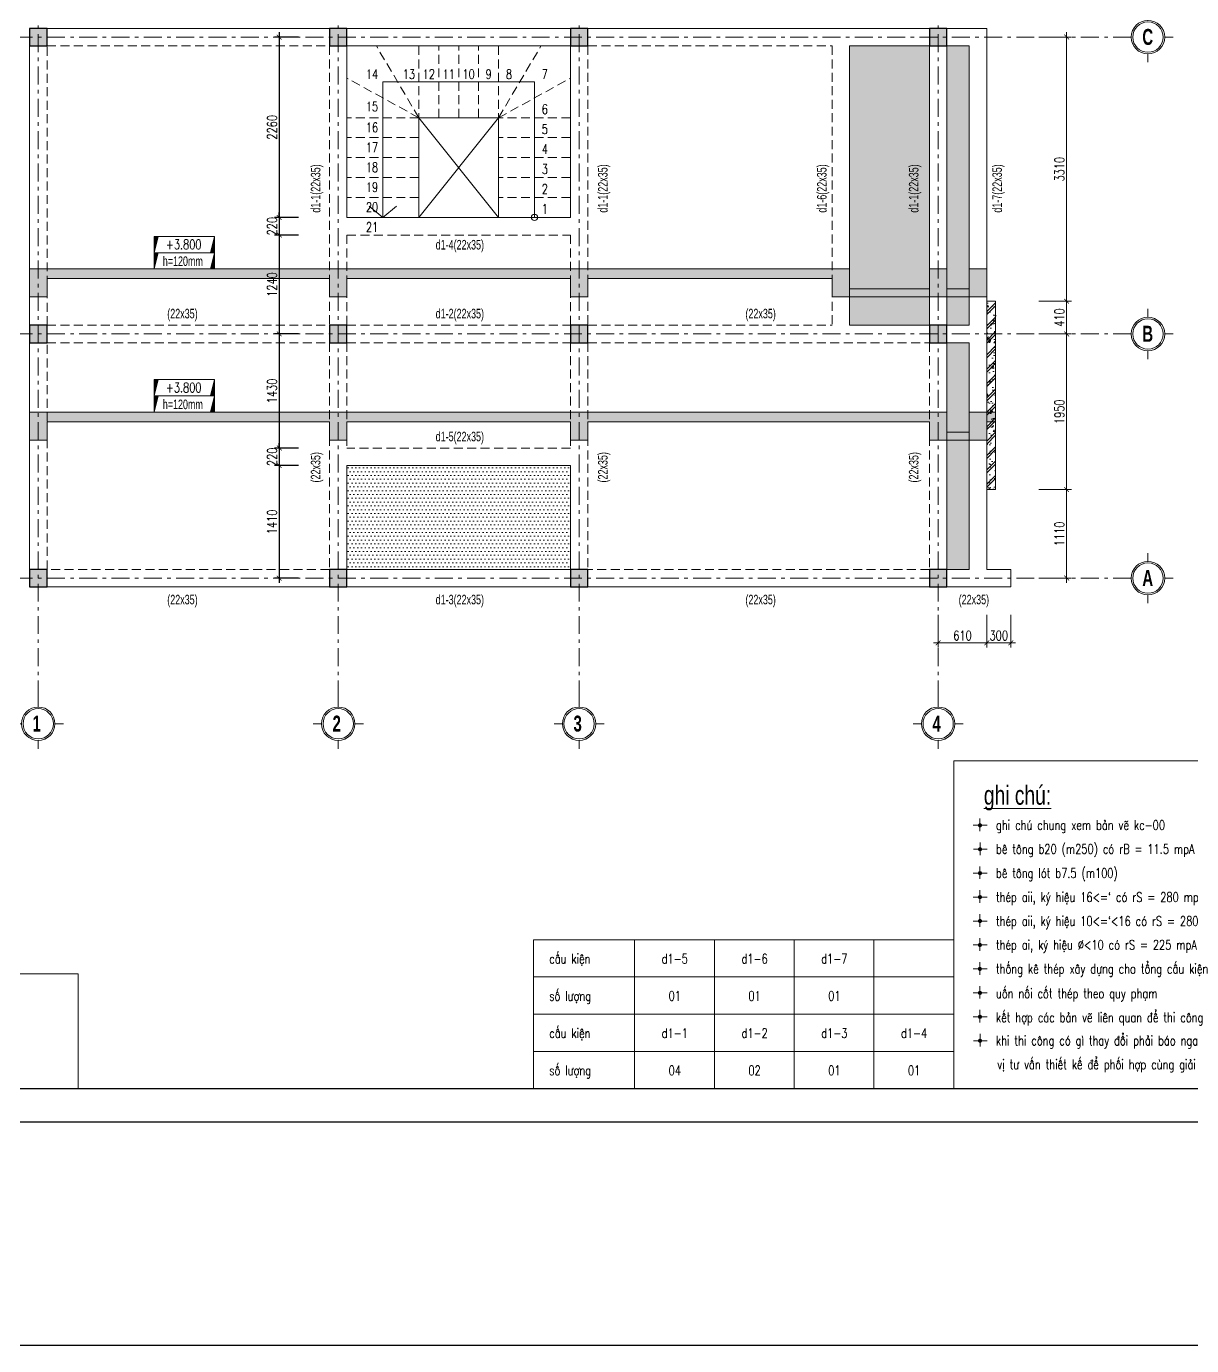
# Model space of a CAD drawing. Extents: x -1855204 to -1466800, y -1308584 to -996495.
# Drawn here: x -1842192 to -1827587, y -1177003 to -1160469 of the extents above; entities that cross this region are included whole.
import ezdxf
from ezdxf.enums import TextEntityAlignment as Align

# ---------------------------------------------------------------- set-up
doc = ezdxf.new("R2010")
doc.units = 0
doc.header["$LTSCALE"] = 150
doc.header["$PDMODE"] = 35
doc.linetypes.add('_Tim', pattern=[9, 5, -1.5, 1, -1.5])
doc.linetypes.add('HIDDEN', pattern=[0.375, 0.25, -0.125])
doc.layers.get('0').update_dxf_attribs({"lineweight": 18})
doc.layers.get('Defpoints').update_dxf_attribs({"lineweight": 18})
for name, color, linetype, lineweight in [('05.Text', 253, 'Continuous', 18), ('06.betong', 2, 'Continuous', 35), ('11.Khung bo', 32, 'Continuous', 50), ('12.Khung', 36, 'Continuous', 25), ('KCVN-THAY', 7, 'Continuous', 25), ('LS-CAT', 30, 'Continuous', 20), ('LS-DIM', 251, 'Continuous', 13), ('LS-HATCH', 147, 'Continuous', 9), ('LS-TEXT', 60, 'Continuous', 20), ('LS-THAY', 7, 'Continuous', 20), ('LS-TRUC', 108, '_Tim', 9)]:
    doc.layers.add(name, color=color, linetype=linetype, lineweight=lineweight)
doc.layers.add('DIM', color=1, linetype='Continuous')
doc.styles.add('AVANTHB', font='')
doc.styles.add('KCVN-LEADER', font='vnromadi.shx', dxfattribs={"width": 0.7, "height": 4})
doc.styles.add('vnsimpli', font='vnsimli.shx', dxfattribs={"width": 0.75})
doc.styles.get('AVANTHB').set_extended_font_data('.VnAvantH', bold=True)
doc.dimstyles.new('D100(120)', dxfattribs={"dimtxt": 120, "dimasz": 60, "dimexe": 60, "dimexo": 0, "dimgap": 30, "dimtad": 1, "dimdec": 0, "dimdsep": 46, "dimtxsty": 'vnsimpli', "dimblk": 'ARCHTICK', "dimcen": 0, "dimdle": 60, "dimclrd": 256, "dimclre": 256, "dimclrt": 60, "dimadec": 0, "dimazin": 0, "dimtfac": 1, "dimtdec": 0, "dimtix": 1, "dimtmove": 0, "dimatfit": 3, "dimfxl": 1, "dimarcsym": 0})
pattern_1 = [(50, (476604.1, -157892), (215.178055, -18.82564), [22.5, -247.5]), (355, (476604.1, -157892), (-41.6254, 225.65764), [18, -198]), (100.4514, (476622.02, -157893.57), (173.552815, 206.831863), [19.122057, -210.342634]), (46.1842, (476604.1, -157832), (320.172315, -49.655704), [33.75, -371.25]), (96.6356, (476630.77, -157836.14), (280.39881, 292.23536), [28.683086, -315.5139]), (351.1842, (476604.1, -157832), (280.398584, 292.23558), [27, -297]), (21, (476634.1, -157847), (179.072116, -120.785667), [22.5, -247.5]), (326, (476634.1, -157847), (72.9946, 217.545014), [18, -198]), (71.4514, (476649.01, -157857.06), (252.066789, 96.759149), [19.122057, -210.342634]), (37.5, (476604.09, -157892), (3.6479566, 99.8681561), [0, -195.6, 0, -201, 0, -198.75]), (7.5, (476604.09, -157892), (78.9208612, 118.3235136), [0, -114.6, 0, -191.1, 0, -75.75]), (327.5, (476537.19, -157892), (160.1467309, -6.7664615), [0, -75, 0, -234, 0, -310.5]), (317.5, (476507.19, -157892), (174.955851, 30.031495), [0, -97.5, 0, -155.4, 0, -220.5]), (45, (476604.09, -157892), (-90.1561146, 90.1561146), []), (45, (476604.09, -157855.25), (-90.1561146, 90.1561146), [])]

# ---------------------------------------------------------------- blocks, each defined once
blk = doc.blocks.new('*U4')
at = {"layer": 'KCVN-THAY', "color": 140}
blk.add_lwpolyline([(214871.76, 86966.68), (215381.8, 86966.68), (215381.8, 86579.68), (214871.76, 86579.68)], close=True, dxfattribs=at)
blk = doc.blocks.new('100')
at = {"layer": '11.Khung bo', "const_width": 26.7}
blk.add_lwpolyline([(1860913, -945240), (1860913, -916940), (1896063, -916940), (1896063, -945240)], close=True, dxfattribs=at)
at = {"layer": '12.Khung', "color": 1}
blk.add_lwpolyline([(1901579, -945940), (1901579, -916240), (1859580, -916240), (1859580, -945940)], close=True, dxfattribs=at)
blk = doc.blocks.new('n')
at = {"layer": 'LS-TEXT', "linetype": 'Continuous'}
for p, q in [((-27, 0), (-175, 0)), ((-175, 0), (188, 0)), ((0, 0), (0, 178)), ((0, 178), (0, -151))]:
    blk.add_line(p, q, dxfattribs=at)
at = {"layer": 'LS-TEXT', "linetype": 'Continuous', "const_width": 54}
blk.add_lwpolyline([(-27, 0, 1), (27, 0, 1)], format="xyb", close=True, dxfattribs=at)
blk = doc.blocks.new('GHI CHU NHA BE TONG 2')
at = {"layer": 'LS-THAY'}
blk.add_lwpolyline([(-266782, -808508), (-258003, -808508), (-258003, -815358), (-266782, -815358)], close=True, dxfattribs=at)
at = {"layer": 'LS-THAY', "xscale": 0.7999999999301508}
for p, yscale, zscale in [((-266233, -809858), 0.7999999998137355, 0.7999999999645904), ((-266232, -810358), 0.7999999998137355, 0.7999999999645904), ((-266233, -810858), 0.7999999998137355, 0.7999999999645904), ((-266233, -811358), 0.7999999998137355, 0.7999999999645904), ((-266233, -811858), 0.7999999998137355, 0.7999999999645904), ((-266235, -812358), 0.7999999998137355, 0.7999999999645904), ((-266236, -812858), 0.7999999998137355, 0.7999999999645904), ((-266233, -813358), 0.8000000002793967, 0.7999999999980599), ((-266233, -813858), 0.8000000002793967, 0.7999999999980599), ((-266232, -814358), 0.7999999998137355, 0.7999999999645904)]:
    blk.add_blockref('n', p, dxfattribs=dict(at, yscale=yscale, zscale=zscale))
at = {"layer": 'LS-TEXT', "color": 60, "style": 'KCVN-LEADER', "width": 0.75}
blk.add_text('%%Ughi chó:', height=400, dxfattribs=at).set_placement((-266152, -809428))
at = {"layer": 'LS-TEXT', "style": 'vnsimpli', "width": 0.75}
for s, p in [('   ghi chó chung xem b¶n vÏ kc-00', (-266233, -809952)), ('   bª t«ng b20 (m250) cã rB = 11.5 mpA (115 kg/cm2)', (-266233, -810453)), ('   bª t«ng lãt b7.5 (m100)', (-266235, -810956)), ('   thÐp aii, ký hiÖu 16<=` cã rS = 280 mpA (2800kg/cm2)', (-266235, -811458)), ('   thÐp aii, ký hiÖu 10<=`<16 cã rS = 280 mpA (2800kg/cm2)', (-266235, -811958)), ('   thÐp ai, ký hiÖu %%C<10 cã rS = 225 mpA (2250kg/cm2)', (-266235, -812454)), ('   thèng kª thÐp x©y dùng cho tæng cÊu kiÖn', (-266236, -812954)), ('   uèn nèi cèt thÐp theo quy ph¹m', (-266235, -813470)), ('   kÕt hîp c¸c b¶n vÏ liªn quan ®Ó thi c«ng', (-266235, -813970)), ('   khi thi c«ng cã g× thay ®æi ph¶i b¸o ngay cho ®¬n', (-266236, -814454)), ('vÞ t\xad vÊn thiÕt kÕ ®Ó phèi hîp cïng gi¶i quyÕt', (-265871, -814951))]:
    blk.add_text(s, height=200, dxfattribs=at).set_placement(p)
blk = doc.blocks.new('DANHTRUC')
for p, q in [((980383, -947347), (980383, -947137)), ((979963, -947767), (979753, -947767)), ((980803, -947767), (981013, -947767)), ((980383, -948187), (980383, -948397))]:
    blk.add_line(p, q)
for radius in [420, 380]:
    blk.add_circle((980383, -947767), radius)
blk = doc.blocks.new('q51251123')
at = {"layer": '06.betong'}
for points in [[(-2087302, -1045313.8), (-2087082, -1045313.8), (-2087082, -1045093.8), (-2087302, -1045093.8)], [(-2083542, -1045313.8), (-2083322, -1045313.8), (-2083322, -1045093.8), (-2083542, -1045093.8)], [(-2080522, -1045313.8), (-2080302, -1045313.8), (-2080302, -1045093.8), (-2080522, -1045093.8)], [(-2076022, -1045313.8), (-2075802, -1045313.8), (-2075802, -1045093.8), (-2076022, -1045093.8)], [(-2087302, -1049033.8), (-2087082, -1049033.8), (-2087082, -1048813.8), (-2087302, -1048813.8)], [(-2083542, -1049033.8), (-2083322, -1049033.8), (-2083322, -1048813.8), (-2083542, -1048813.8)], [(-2080522, -1049033.8), (-2080302, -1049033.8), (-2080302, -1048813.8), (-2080522, -1048813.8)], [(-2076022, -1049033.8), (-2075802, -1049033.8), (-2075802, -1048813.8), (-2076022, -1048813.8)], [(-2087302, -1052093.8), (-2087082, -1052093.8), (-2087082, -1051873.8), (-2087302, -1051873.8)], [(-2083542, -1052093.8), (-2083322, -1052093.8), (-2083322, -1051873.8), (-2083542, -1051873.8)], [(-2080522, -1052093.8), (-2080302, -1052093.8), (-2080302, -1051873.8), (-2080522, -1051873.8)], [(-2076022, -1052093.8), (-2075802, -1052093.8), (-2075802, -1051873.8), (-2076022, -1051873.8)]]:
    blk.add_hatch(color=251, dxfattribs=at).paths.add_polyline_path(points)
at = {"layer": 'DIM'}
for points in [[(-2087302, -1045313.8), (-2087082, -1045313.8), (-2087082, -1045093.8), (-2087302, -1045093.8)], [(-2083542, -1045313.8), (-2083322, -1045313.8), (-2083322, -1045093.8), (-2083542, -1045093.8)], [(-2080522, -1045313.8), (-2080302, -1045313.8), (-2080302, -1045093.8), (-2080522, -1045093.8)], [(-2076022, -1045313.8), (-2075802, -1045313.8), (-2075802, -1045093.8), (-2076022, -1045093.8)], [(-2087302, -1049033.8), (-2087082, -1049033.8), (-2087082, -1048813.8), (-2087302, -1048813.8)], [(-2083542, -1049033.8), (-2083322, -1049033.8), (-2083322, -1048813.8), (-2083542, -1048813.8)], [(-2080522, -1049033.8), (-2080302, -1049033.8), (-2080302, -1048813.8), (-2080522, -1048813.8)], [(-2076022, -1049033.8), (-2075802, -1049033.8), (-2075802, -1048813.8), (-2076022, -1048813.8)], [(-2087302, -1052093.8), (-2087082, -1052093.8), (-2087082, -1051873.8), (-2087302, -1051873.8)], [(-2083542, -1052093.8), (-2083322, -1052093.8), (-2083322, -1051873.8), (-2083542, -1051873.8)], [(-2080522, -1052093.8), (-2080302, -1052093.8), (-2080302, -1051873.8), (-2080522, -1051873.8)], [(-2076022, -1052093.8), (-2075802, -1052093.8), (-2075802, -1051873.8), (-2076022, -1051873.8)]]:
    blk.add_lwpolyline(points, close=True, dxfattribs=at)
at = {"layer": 'LS-TRUC', "ltscale": 0.3}
for p, q in [((-2087192, -1053493.8), (-2087192, -1043693.8)), ((-2083432, -1053493.8), (-2083432, -1043693.8)), ((-2080412, -1053493.8), (-2080412, -1043693.8)), ((-2075912, -1053493.8), (-2075912, -1043693.8)), ((-2088702, -1045203.8), (-2073602, -1045203.8)), ((-2088702, -1048923.8), (-2073602, -1048923.8)), ((-2088702, -1051983.8), (-2073602, -1051983.8))]:
    blk.add_line(p, q, dxfattribs=at)
at = {"layer": '05.Text', "xscale": 0.5, "yscale": 0.5, "zscale": 0.5}
for p in [(-2563474.3, -571320.6), (-2563474.3, -575040.6), (-2563474.3, -578100.6), (-2577383.7, -579925.6), (-2573623.7, -579925.6), (-2570603.7, -579925.6), (-2566103.7, -579925.6)]:
    blk.add_blockref('DANHTRUC', p, dxfattribs=at)
at = {"layer": '05.Text', "style": 'AVANTHB', "width": 0.7}
for s, p in [('c', (-2073353.4, -1045301.5)), ('b', (-2073353.4, -1049021.5)), ('a', (-2073353.4, -1052081.5)), ('1', (-2087262.8, -1053906.5)), ('2', (-2083502.8, -1053906.5)), ('3', (-2080482.8, -1053906.5)), ('4', (-2075982.8, -1053906.5))]:
    blk.add_text(s, height=200, dxfattribs=at).set_placement(p)
blk = doc.blocks.new('_ArchTick')
at = {"layer": 'DIM', "color": 0, "const_width": 0.15}
blk.add_lwpolyline([(-0.5, -0.5), (0.5, 0.5)], dxfattribs=at)
blk = doc.blocks.new('*D1810')
at = {"layer": 'Defpoints', "color": 0, "transparency": 16777216}
for p in [(-2307368, -1009951.999874), (-2306758, -1009951.999874), (-2306758, -1010301.999874)]:
    blk.add_point(p, dxfattribs=at)
at = {"layer": 'LS-DIM', "lineweight": -2, "transparency": 16777216}
for p, q in [((-2307368, -1009951.999874), (-2307368, -1010361.999874)), ((-2306758, -1009951.999874), (-2306758, -1010361.999874)), ((-2307428, -1010301.999874), (-2306698, -1010301.999874))]:
    blk.add_line(p, q, dxfattribs=at)
at = {"layer": 'LS-DIM', "lineweight": -2, "transparency": 16777216, "xscale": 60, "yscale": 60, "zscale": 60, "rotation": 180}
blk.add_blockref('_ArchTick', (-2307368, -1010301.999874), dxfattribs=at)
at = {"layer": 'LS-DIM', "lineweight": -2, "transparency": 16777216, "xscale": 60, "yscale": 60, "zscale": 60}
blk.add_blockref('_ArchTick', (-2306758, -1010301.999874), dxfattribs=at)
at = {"layer": 'LS-DIM', "color": 60, "transparency": 16777216, "insert": (-2307063, -1010211.999874), "char_height": 120, "attachment_point": 5, "style": 'vnsimpli'}
blk.add_mtext('610', dxfattribs=at)
blk = doc.blocks.new('*D1811')
at = {"layer": 'Defpoints', "color": 0, "transparency": 16777216}
for p in [(-2306758, -1009951.999874), (-2306458, -1009951.999874), (-2306458, -1010301.999874)]:
    blk.add_point(p, dxfattribs=at)
at = {"layer": 'LS-DIM', "lineweight": -2, "transparency": 16777216}
for p, q in [((-2306758, -1009951.999874), (-2306758, -1010361.999874)), ((-2306458, -1009951.999874), (-2306458, -1010361.999874)), ((-2306818, -1010301.999874), (-2306398, -1010301.999874))]:
    blk.add_line(p, q, dxfattribs=at)
at = {"layer": 'LS-DIM', "lineweight": -2, "transparency": 16777216, "xscale": 60, "yscale": 60, "zscale": 60, "rotation": 180}
blk.add_blockref('_ArchTick', (-2306758, -1010301.999874), dxfattribs=at)
at = {"layer": 'LS-DIM', "lineweight": -2, "transparency": 16777216, "xscale": 60, "yscale": 60, "zscale": 60}
blk.add_blockref('_ArchTick', (-2306458, -1010301.999874), dxfattribs=at)
at = {"layer": 'LS-DIM', "color": 60, "transparency": 16777216, "insert": (-2306608, -1010211.999874), "char_height": 120, "attachment_point": 5, "style": 'vnsimpli'}
blk.add_mtext('300', dxfattribs=at)
blk = doc.blocks.new('*D1812')
at = {"layer": 'Defpoints', "color": 0, "transparency": 16777216}
for p in [(-2306108, -1002711.999874), (-2306108, -1006021.999874), (-2305758, -1006021.999874)]:
    blk.add_point(p, dxfattribs=at)
at = {"layer": 'LS-DIM', "lineweight": -2, "transparency": 16777216}
for p, q in [((-2306108, -1002711.999874), (-2305698, -1002711.999874)), ((-2305758, -1002651.999874), (-2305758, -1006081.999874)), ((-2306108, -1006021.999874), (-2305698, -1006021.999874))]:
    blk.add_line(p, q, dxfattribs=at)
at = {"layer": 'LS-DIM', "lineweight": -2, "transparency": 16777216, "xscale": 60, "yscale": 60, "zscale": 60}
for p, rotation in [((-2305758, -1002711.999874), 90), ((-2305758, -1006021.999874), 270)]:
    blk.add_blockref('_ArchTick', p, dxfattribs=dict(at, rotation=rotation))
at = {"layer": 'LS-DIM', "color": 60, "transparency": 16777216, "insert": (-2305848, -1004366.999874), "char_height": 120, "attachment_point": 5, "rotation": 90, "style": 'vnsimpli'}
blk.add_mtext('3310', dxfattribs=at)
blk = doc.blocks.new('*D1813')
at = {"layer": 'Defpoints', "color": 0, "transparency": 16777216}
for p in [(-2306108, -1006021.999874), (-2306108, -1006431.999874), (-2305758, -1006431.999874)]:
    blk.add_point(p, dxfattribs=at)
at = {"layer": 'LS-DIM', "lineweight": -2, "transparency": 16777216}
for p, q in [((-2306108, -1006021.999874), (-2305698, -1006021.999874)), ((-2305758, -1005961.999874), (-2305758, -1006491.999874)), ((-2306108, -1006431.999874), (-2305698, -1006431.999874))]:
    blk.add_line(p, q, dxfattribs=at)
at = {"layer": 'LS-DIM', "lineweight": -2, "transparency": 16777216, "xscale": 60, "yscale": 60, "zscale": 60}
for p, rotation in [((-2305758, -1006021.999874), 90), ((-2305758, -1006431.999874), 270)]:
    blk.add_blockref('_ArchTick', p, dxfattribs=dict(at, rotation=rotation))
at = {"layer": 'LS-DIM', "color": 60, "transparency": 16777216, "insert": (-2305848, -1006226.999874), "char_height": 120, "attachment_point": 5, "rotation": 90, "style": 'vnsimpli'}
blk.add_mtext('410', dxfattribs=at)
blk = doc.blocks.new('*D1814')
at = {"layer": 'Defpoints', "color": 0, "transparency": 16777216}
for p in [(-2306108, -1006431.999874), (-2306108, -1008381.999874), (-2305758, -1008381.999874)]:
    blk.add_point(p, dxfattribs=at)
at = {"layer": 'LS-DIM', "lineweight": -2, "transparency": 16777216}
for p, q in [((-2306108, -1006431.999874), (-2305698, -1006431.999874)), ((-2305758, -1006371.999874), (-2305758, -1008441.999874)), ((-2306108, -1008381.999874), (-2305698, -1008381.999874))]:
    blk.add_line(p, q, dxfattribs=at)
at = {"layer": 'LS-DIM', "lineweight": -2, "transparency": 16777216, "xscale": 60, "yscale": 60, "zscale": 60}
for p, rotation in [((-2305758, -1006431.999874), 90), ((-2305758, -1008381.999874), 270)]:
    blk.add_blockref('_ArchTick', p, dxfattribs=dict(at, rotation=rotation))
at = {"layer": 'LS-DIM', "color": 60, "transparency": 16777216, "insert": (-2305848, -1007406.999874), "char_height": 120, "attachment_point": 5, "rotation": 90, "style": 'vnsimpli'}
blk.add_mtext('1950', dxfattribs=at)
blk = doc.blocks.new('*D1815')
at = {"layer": 'Defpoints', "color": 0, "transparency": 16777216}
for p in [(-2306108, -1008381.999874), (-2306108, -1009491.999874), (-2305758, -1009491.999874)]:
    blk.add_point(p, dxfattribs=at)
at = {"layer": 'LS-DIM', "lineweight": -2, "transparency": 16777216}
for p, q in [((-2305758, -1008321.999874), (-2305758, -1009551.999874)), ((-2306108, -1008381.999874), (-2305698, -1008381.999874)), ((-2306108, -1009491.999874), (-2305698, -1009491.999874))]:
    blk.add_line(p, q, dxfattribs=at)
at = {"layer": 'LS-DIM', "lineweight": -2, "transparency": 16777216, "xscale": 60, "yscale": 60, "zscale": 60}
for p, rotation in [((-2305758, -1008381.999874), 90), ((-2305758, -1009491.999874), 270)]:
    blk.add_blockref('_ArchTick', p, dxfattribs=dict(at, rotation=rotation))
at = {"layer": 'LS-DIM', "color": 60, "transparency": 16777216, "insert": (-2305848, -1008936.999874), "char_height": 120, "attachment_point": 5, "rotation": 90, "style": 'vnsimpli'}
blk.add_mtext('1110', dxfattribs=at)
blk = doc.blocks.new('cot MB')
at = {"layer": 'LS-DIM'}
for points in [[(122684, -484996), (122601, -484996), (122601, -485336)], [(123863, -484996), (123780, -485336), (123863, -485336)]]:
    blk.add_hatch(color=256, dxfattribs=at).paths.add_polyline_path(points)
for p, q in [((122601, -485336), (122684, -484996)), ((123863, -484996), (123780, -485336))]:
    blk.add_line(p, q, dxfattribs=at)
blk.add_lwpolyline([(122601, -484996), (123863, -484996), (123863, -485336), (122601, -485336)], close=True, dxfattribs=at)
blk = doc.blocks.new('*D1903')
at = {"layer": 'Defpoints', "color": 0, "transparency": 16777216}
for p in [(-1838782, -1160604), (-1839023, -1162864), (-1838782, -1162864)]:
    blk.add_point(p, dxfattribs=at)
at = {"layer": 'LS-DIM', "lineweight": -2, "transparency": 16777216}
for p, q in [((-1838782, -1160604), (-1839083, -1160604)), ((-1839023, -1160544), (-1839023, -1162924)), ((-1838782, -1162864), (-1839083, -1162864))]:
    blk.add_line(p, q, dxfattribs=at)
at = {"layer": 'LS-DIM', "lineweight": -2, "transparency": 16777216, "xscale": 60, "yscale": 60, "zscale": 60}
for p, rotation in [((-1839023, -1160604), 90), ((-1839023, -1162864), 270)]:
    blk.add_blockref('_ArchTick', p, dxfattribs=dict(at, rotation=rotation))
at = {"layer": 'LS-DIM', "color": 60, "transparency": 16777216, "insert": (-1839113, -1161734), "char_height": 120, "attachment_point": 5, "rotation": 90, "style": 'vnsimpli'}
blk.add_mtext('2260', dxfattribs=at)
blk = doc.blocks.new('*D1904')
at = {"layer": 'Defpoints', "color": 0, "transparency": 16777216}
for p in [(-1838782, -1162864), (-1839023, -1163084), (-1838782, -1163084)]:
    blk.add_point(p, dxfattribs=at)
at = {"layer": 'LS-DIM', "lineweight": -2, "transparency": 16777216}
for p, q in [((-1838782, -1162864), (-1839083, -1162864)), ((-1839023, -1162864), (-1839023, -1162804)), ((-1839023, -1162864), (-1839023, -1163084)), ((-1838782, -1163084), (-1839083, -1163084)), ((-1839023, -1163084), (-1839023, -1163144))]:
    blk.add_line(p, q, dxfattribs=at)
at = {"layer": 'LS-DIM', "lineweight": -2, "transparency": 16777216, "xscale": 60, "yscale": 60, "zscale": 60}
for p, rotation in [((-1839023, -1162864), 270), ((-1839023, -1163084), 90)]:
    blk.add_blockref('_ArchTick', p, dxfattribs=dict(at, rotation=rotation))
at = {"layer": 'LS-DIM', "color": 60, "transparency": 16777216, "insert": (-1839113, -1162974), "char_height": 120, "attachment_point": 5, "rotation": 90, "style": 'vnsimpli'}
blk.add_mtext('220', dxfattribs=at)
blk = doc.blocks.new('*D1905')
at = {"layer": 'Defpoints', "color": 0, "transparency": 16777216}
for p in [(-1838782, -1163084), (-1839023, -1164324), (-1838782, -1164324)]:
    blk.add_point(p, dxfattribs=at)
at = {"layer": 'LS-DIM', "lineweight": -2, "transparency": 16777216}
for p, q in [((-1838782, -1163084), (-1839083, -1163084)), ((-1839023, -1163024), (-1839023, -1164384)), ((-1838782, -1164324), (-1839083, -1164324))]:
    blk.add_line(p, q, dxfattribs=at)
at = {"layer": 'LS-DIM', "lineweight": -2, "transparency": 16777216, "xscale": 60, "yscale": 60, "zscale": 60}
for p, rotation in [((-1839023, -1163084), 90), ((-1839023, -1164324), 270)]:
    blk.add_blockref('_ArchTick', p, dxfattribs=dict(at, rotation=rotation))
at = {"layer": 'LS-DIM', "color": 60, "transparency": 16777216, "insert": (-1839113, -1163704), "char_height": 120, "attachment_point": 5, "rotation": 90, "style": 'vnsimpli'}
blk.add_mtext('1240', dxfattribs=at)
blk = doc.blocks.new('*D1906')
at = {"layer": 'Defpoints', "color": 0, "transparency": 16777216}
for p in [(-1838782, -1164324), (-1839023, -1165754), (-1838782, -1165754)]:
    blk.add_point(p, dxfattribs=at)
at = {"layer": 'LS-DIM', "lineweight": -2, "transparency": 16777216}
for p, q in [((-1838782, -1164324), (-1839083, -1164324)), ((-1839023, -1164264), (-1839023, -1165814)), ((-1838782, -1165754), (-1839083, -1165754))]:
    blk.add_line(p, q, dxfattribs=at)
at = {"layer": 'LS-DIM', "lineweight": -2, "transparency": 16777216, "xscale": 60, "yscale": 60, "zscale": 60}
for p, rotation in [((-1839023, -1164324), 90), ((-1839023, -1165754), 270)]:
    blk.add_blockref('_ArchTick', p, dxfattribs=dict(at, rotation=rotation))
at = {"layer": 'LS-DIM', "color": 60, "transparency": 16777216, "insert": (-1839113, -1165039), "char_height": 120, "attachment_point": 5, "rotation": 90, "style": 'vnsimpli'}
blk.add_mtext('1430', dxfattribs=at)
blk = doc.blocks.new('*D1907')
at = {"layer": 'Defpoints', "color": 0, "transparency": 16777216}
for p in [(-1838782, -1165754), (-1839023, -1165974), (-1838782, -1165974)]:
    blk.add_point(p, dxfattribs=at)
at = {"layer": 'LS-DIM', "lineweight": -2, "transparency": 16777216}
for p, q in [((-1839023, -1165754), (-1839023, -1165694)), ((-1838782, -1165754), (-1839083, -1165754)), ((-1839023, -1165754), (-1839023, -1165974)), ((-1838782, -1165974), (-1839083, -1165974)), ((-1839023, -1165974), (-1839023, -1166034))]:
    blk.add_line(p, q, dxfattribs=at)
at = {"layer": 'LS-DIM', "lineweight": -2, "transparency": 16777216, "xscale": 60, "yscale": 60, "zscale": 60}
for p, rotation in [((-1839023, -1165754), 270), ((-1839023, -1165974), 90)]:
    blk.add_blockref('_ArchTick', p, dxfattribs=dict(at, rotation=rotation))
at = {"layer": 'LS-DIM', "color": 60, "transparency": 16777216, "insert": (-1839113, -1165864), "char_height": 120, "attachment_point": 5, "rotation": 90, "style": 'vnsimpli'}
blk.add_mtext('220', dxfattribs=at)
blk = doc.blocks.new('*D1908')
at = {"layer": 'Defpoints', "color": 0, "transparency": 16777216}
for p in [(-1838782, -1165974), (-1839023, -1167384), (-1838782, -1167384)]:
    blk.add_point(p, dxfattribs=at)
at = {"layer": 'LS-DIM', "lineweight": -2, "transparency": 16777216}
for p, q in [((-1838782, -1165974), (-1839083, -1165974)), ((-1839023, -1165914), (-1839023, -1167444)), ((-1838782, -1167384), (-1839083, -1167384))]:
    blk.add_line(p, q, dxfattribs=at)
at = {"layer": 'LS-DIM', "lineweight": -2, "transparency": 16777216, "xscale": 60, "yscale": 60, "zscale": 60}
for p, rotation in [((-1839023, -1165974), 90), ((-1839023, -1167384), 270)]:
    blk.add_blockref('_ArchTick', p, dxfattribs=dict(at, rotation=rotation))
at = {"layer": 'LS-DIM', "color": 60, "transparency": 16777216, "insert": (-1839113, -1166679), "char_height": 120, "attachment_point": 5, "rotation": 90, "style": 'vnsimpli'}
blk.add_mtext('1410', dxfattribs=at)
blk = doc.blocks.new('q5215xcz')
at = {"layer": 'LS-DIM'}
h = blk.add_hatch(dxfattribs=at)
h.set_pattern_fill('BT-01', color=256, scale=30, style=0, pattern_type=2)
h.set_pattern_definition([(50, (0, 0), (215.178055, -18.82564), [22.5, -247.5]), (355, (0, 0), (-41.6254, 225.65764), [18, -198]), (100.4514, (17.93, -1.57), (173.552815, 206.831863), [19.122057, -210.342634]), (46.1842, (0, 60), (320.172315, -49.655704), [33.75, -371.25]), (96.6356, (26.68, 55.86), (280.39881, 292.23536), [28.683086, -315.5139]), (351.1842, (0, 60), (280.398584, 292.23558), [27, -297]), (21, (30, 45), (179.072116, -120.785667), [22.5, -247.5]), (326, (30, 45), (72.9946, 217.545014), [18, -198]), (71.4514, (44.92, 34.93), (252.066789, 96.759149), [19.122057, -210.342634]), (37.5, (0, 0), (3.6479566, 99.8681561), [0, -195.6, 0, -201, 0, -198.75]), (7.5, (0, 0), (78.9208612, 118.3235136), [0, -114.6, 0, -191.1, 0, -75.75]), (327.5, (-66.9, 0), (160.1467309, -6.7664615), [0, -75, 0, -234, 0, -310.5]), (317.5, (-96.9, 0), (174.955851, 30.031495), [0, -97.5, 0, -155.4, 0, -220.5]), (45, (0, 0), (-90.1561146, 90.1561146), []), (45, (0, 36.75), (-90.1561146, 90.1561146), [])])
h.paths.add_polyline_path([(-2306648, -1006021.999874), (-2306758, -1006021.999874), (-2306758, -1006321.999874), (-2306758, -1006431.999874), (-2306648, -1006431.999874)])
h.paths.add_polyline_path([(-2306648, -1006431.999874), (-2306758, -1006431.999874), (-2306758, -1008381.999874), (-2306648, -1008381.999874)])
at = {"layer": 'LS-HATCH'}
h = blk.add_hatch(dxfattribs=at)
h.set_pattern_fill('DOTS', color=256, scale=30, style=0)
h.paths.add_polyline_path([(-2308478, -1006321.999874), (-2307478, -1006321.999874), (-2307478, -1002821.999874), (-2308478, -1002821.999874)])
h.paths.add_polyline_path([(-2306978, -1002821.999874), (-2307258, -1002821.999874), (-2307258, -1006321.999874), (-2306978, -1006321.999874)])
h.paths.add_polyline_path([(-2306978, -1006541.999874), (-2307258, -1006541.999874), (-2307258, -1009381.999874), (-2306978, -1009381.999874)])
h = blk.add_hatch(dxfattribs=at)
h.set_pattern_fill('DOTS', color=256, scale=30, style=0)
h.paths.add_polyline_path([(-2314778, -1008081.999874), (-2314778, -1009381.999874), (-2311978, -1009381.999874), (-2311978, -1008081.999874)])
at = {"layer": 'LS-DIM', "linetype": 'HIDDEN', "ltscale": 3}
for p, q in [((-2318538, -1002821.999874), (-2314998, -1002821.999874)), ((-2318538, -1006321.999874), (-2318538, -1002821.999874)), ((-2314998, -1002821.999874), (-2314998, -1006321.999874)), ((-2313878, -1003721.999874), (-2314409.695313, -1002821.999874)), ((-2313878, -1002821.999874), (-2313878, -1003721.999874)), ((-2313628, -1003721.999874), (-2313628, -1002821.999874)), ((-2313378, -1003721.999874), (-2313378, -1002821.999874)), ((-2313128, -1003721.999874), (-2313128, -1002821.999874)), ((-2312878, -1002821.999874), (-2312878, -1003721.999874)), ((-2312878, -1003721.999874), (-2312346.304687, -1002821.999874)), ((-2311758, -1002821.999874), (-2308698, -1002821.999874)), ((-2311758, -1002821.999874), (-2311758, -1006321.999874)), ((-2308698, -1002821.999874), (-2308698, -1006321.999874)), ((-2313878, -1003721.999874), (-2314778, -1003226.599763)), ((-2312878, -1003721.999874), (-2311978, -1003226.599763)), ((-2313878, -1003721.999874), (-2314778, -1003721.999874)), ((-2311978, -1003721.999874), (-2312878, -1003721.999874)), ((-2313878, -1003971.999874), (-2314778, -1003971.999874)), ((-2311978, -1003971.999874), (-2312878, -1003971.999874)), ((-2313878, -1004221.999874), (-2314778, -1004221.999874)), ((-2311978, -1004221.999874), (-2312878, -1004221.999874)), ((-2313878, -1004471.999874), (-2314778, -1004471.999874)), ((-2311978, -1004471.999874), (-2312878, -1004471.999874)), ((-2313878, -1004721.999874), (-2314778, -1004721.999874)), ((-2311978, -1004721.999874), (-2312878, -1004721.999874)), ((-2314778, -1005191.999874), (-2311978, -1005191.999874)), ((-2314778, -1005191.999874), (-2314778, -1006321.999874)), ((-2311978, -1005191.999874), (-2311978, -1006321.999874)), ((-2318538, -1006321.999874), (-2314998, -1006321.999874)), ((-2314778, -1006321.999874), (-2311978, -1006321.999874)), ((-2311758, -1006321.999874), (-2308698, -1006321.999874)), ((-2318538, -1009381.999874), (-2318538, -1006541.999874)), ((-2318538, -1006541.999874), (-2314998, -1006541.999874)), ((-2314998, -1006541.999874), (-2314998, -1009381.999874)), ((-2314778, -1006541.999874), (-2314778, -1007861.999874)), ((-2314778, -1006541.999874), (-2311978, -1006541.999874)), ((-2311978, -1006541.999874), (-2311978, -1007861.999874)), ((-2311758, -1006541.999874), (-2311758, -1009381.999874)), ((-2311758, -1006541.999874), (-2307478, -1006541.999874)), ((-2307478, -1006541.999874), (-2307478, -1009381.999874)), ((-2311978, -1007861.999874), (-2314778, -1007861.999874)), ((-2314998, -1009381.999874), (-2318538, -1009381.999874)), ((-2307478, -1009381.999874), (-2311758, -1009381.999874))]:
    blk.add_line(p, q, dxfattribs=at)
at = {"layer": 'LS-DIM'}
for p, q in [((-2313878, -1003721.999874), (-2312878, -1004971.999874)), ((-2313878, -1004971.999874), (-2312878, -1003721.999874))]:
    blk.add_line(p, q, dxfattribs=at)
at = {"layer": 'LS-THAY'}
for p, q in [((-2318758, -1002601.999874), (-2306758, -1002601.999874)), ((-2318758, -1009601.999874), (-2318758, -1002601.999874)), ((-2306758, -1002601.999874), (-2306758, -1006321.999874)), ((-2314778, -1002821.999874), (-2311978, -1002821.999874)), ((-2314778, -1002821.999874), (-2314778, -1004971.999874)), ((-2311978, -1002821.999874), (-2311978, -1004971.999874)), ((-2308478, -1002821.999874), (-2307478, -1002821.999874)), ((-2308478, -1002821.999874), (-2308478, -1006321.999874)), ((-2307478, -1002821.999874), (-2307478, -1006321.999874)), ((-2307258, -1002821.999874), (-2307258, -1006321.999874)), ((-2307258, -1002821.999874), (-2306978, -1002821.999874)), ((-2306978, -1002821.999874), (-2306978, -1006321.999874)), ((-2313878, -1004971.999874), (-2313878, -1003721.999874)), ((-2313878, -1003721.999874), (-2312878, -1003721.999874)), ((-2312878, -1003721.999874), (-2312878, -1004971.999874)), ((-2314778, -1004971.999874), (-2311978, -1004971.999874)), ((-2308478, -1006321.999874), (-2307478, -1006321.999874)), ((-2307258, -1006321.999874), (-2306978, -1006321.999874)), ((-2306758, -1006321.999874), (-2306758, -1008381.999874)), ((-2307258, -1006541.999874), (-2307258, -1009381.999874)), ((-2307258, -1006541.999874), (-2306978, -1006541.999874)), ((-2306978, -1006541.999874), (-2306978, -1009381.999874)), ((-2311978, -1008081.999874), (-2314778, -1008081.999874)), ((-2314778, -1008081.999874), (-2314778, -1009381.999874)), ((-2311978, -1008081.999874), (-2311978, -1009381.999874)), ((-2306758, -1008381.999874), (-2306758, -1009381.999874)), ((-2311978, -1009381.999874), (-2314778, -1009381.999874)), ((-2306978, -1009381.999874), (-2307258, -1009381.999874)), ((-2306458, -1009381.999874), (-2306758, -1009381.999874)), ((-2306458, -1009601.999874), (-2306458, -1009381.999874)), ((-2306458, -1009601.999874), (-2318758, -1009601.999874))]:
    blk.add_line(p, q, dxfattribs=at)
blk.add_lwpolyline([(-2306758, -1008381.999874), (-2306648, -1008381.999874), (-2306648, -1006021.999874), (-2306758, -1006021.999874)], dxfattribs=at)
at = {"layer": 'LS-DIM', "linetype": 'HIDDEN', "ltscale": 3}
blk.add_blockref('q51251123', (-231455.95821, 42491.848964), dxfattribs=at)
at = {"layer": 'LS-DIM'}
for base, p1, p2, picture, middle in [((-2305758, -1006021.999874), (-2306108, -1002711.999874), (-2306108, -1006021.999874), '*D1812', (-2305848, -1004366.999874)), ((-2305758, -1009491.999874), (-2306108, -1008381.999874), (-2306108, -1009491.999874), '*D1815', (-2305848, -1008936.999874))]:
    dim = blk.add_linear_dim(base=base, p1=p1, p2=p2, angle=90, dimstyle='D100(120)', dxfattribs=at)
    dim.commit()
    dim.dimension.update_dxf_attribs({"geometry": picture, "text_midpoint": middle})
for base, p1, p2, picture, middle in [((-2305758, -1006431.999874), (-2306108, -1006021.999874), (-2306108, -1006431.999874), '*D1813', (-2305848, -1006226.999874)), ((-2305758, -1008381.999874), (-2306108, -1006431.999874), (-2306108, -1008381.999874), '*D1814', (-2305848, -1007406.999874))]:
    dim = blk.add_linear_dim(base=base, p1=p1, p2=p2, angle=90, dimstyle='D100(120)', override={"dimtmove": 1}, dxfattribs=at)
    dim.commit()
    dim.dimension.update_dxf_attribs({"geometry": picture, "text_midpoint": middle})
dim = blk.add_linear_dim(base=(-2306758, -1010301.999874), p1=(-2307368, -1009951.999874), p2=(-2306758, -1009951.999874), dimstyle='D100(120)', dxfattribs=at)
dim.commit()
dim.dimension.update_dxf_attribs({"geometry": '*D1810', "text_midpoint": (-2307063, -1010211.999874)})
dim = blk.add_linear_dim(base=(-2306458, -1010301.999874), p1=(-2306758, -1009951.999874), p2=(-2306458, -1009951.999874), dimstyle='D100(120)', override={"dimtmove": 1}, dxfattribs=at)
dim.commit()
dim.dimension.update_dxf_attribs({"geometry": '*D1811', "text_midpoint": (-2306608, -1010211.999874)})

msp = doc.modelspace()

# ---------------------------------------------------------------- hatches: boundary and pattern name
at = {"layer": 'LS-DIM'}
h = msp.add_hatch(dxfattribs=at)
h.set_pattern_fill('BT-01', color=256, scale=30, style=0, pattern_type=2)
h.set_pattern_definition(pattern_1)
h.paths.add_polyline_path([(-1832093.9, -1163860), (-1830153.9, -1163860), (-1830153.9, -1163510), (-1830373.9, -1163510), (-1830373.9, -1163760), (-1830653.9, -1163760), (-1830653.9, -1163510), (-1830873.9, -1163510), (-1830873.9, -1163760), (-1831873.9, -1163760), (-1831873.9, -1163510), (-1842153.9, -1163510), (-1842153.9, -1163860), (-1841933.9, -1163860), (-1841933.9, -1163630), (-1838393.9, -1163630), (-1838393.9, -1163860), (-1838173.9, -1163860), (-1838173.9, -1163630), (-1835373.9, -1163630), (-1835373.9, -1163860), (-1835153.9, -1163860), (-1835153.9, -1163630), (-1832093.9, -1163630)])
h = msp.add_hatch(dxfattribs=at)
h.set_pattern_fill('BT-01', color=256, scale=30, style=0, pattern_type=2)
h.set_pattern_definition(pattern_1)
h.paths.add_polyline_path([(-1838393.9, -1165655), (-1838173.9, -1165655), (-1838173.9, -1165425), (-1835373.9, -1165425), (-1835373.9, -1165655), (-1835153.9, -1165655), (-1835153.9, -1165425), (-1830873.9, -1165425), (-1830873.9, -1165655), (-1830153.9, -1165655), (-1830153.9, -1165425), (-1830043.9, -1165425), (-1830043.9, -1165305), (-1830373.9, -1165305), (-1830373.9, -1165555), (-1830653.9, -1165555), (-1830653.9, -1165305), (-1830873.9, -1165305), (-1842153.9, -1165305), (-1842153.9, -1165655), (-1841933.9, -1165655), (-1841933.9, -1165425), (-1838393.9, -1165425)])

# ---------------------------------------------------------------- linework, layer by layer
at = {"layer": 'LS-CAT'}
for p, q in [((-1837723.9, -1162864), (-1837723.9, -1161164)), ((-1837723.9, -1161164), (-1835823.9, -1161164)), ((-1835823.9, -1161164), (-1835823.9, -1162864)), ((-1837723.9, -1162864), (-1837895, -1162723)), ((-1837723.9, -1162864), (-1837552.8, -1162723))]:
    msp.add_line(p, q, dxfattribs=at)
for points in [[(-1832093.9, -1163860), (-1830153.9, -1163860), (-1830153.9, -1163510), (-1830373.9, -1163510), (-1830373.9, -1163760), (-1830653.9, -1163760), (-1830653.9, -1163510), (-1830873.9, -1163510), (-1830873.9, -1163760), (-1831873.9, -1163760), (-1831873.9, -1163510), (-1842153.9, -1163510), (-1842153.9, -1163860), (-1841933.9, -1163860), (-1841933.9, -1163630), (-1838393.9, -1163630), (-1838393.9, -1163860), (-1838173.9, -1163860), (-1838173.9, -1163630), (-1835373.9, -1163630), (-1835373.9, -1163860), (-1835153.9, -1163860), (-1835153.9, -1163630), (-1832093.9, -1163630)], [(-1838393.9, -1165655), (-1838173.9, -1165655), (-1838173.9, -1165425), (-1835373.9, -1165425), (-1835373.9, -1165655), (-1835153.9, -1165655), (-1835153.9, -1165425), (-1830873.9, -1165425), (-1830873.9, -1165655), (-1830153.9, -1165655), (-1830153.9, -1165425), (-1830043.9, -1165425), (-1830043.9, -1165305), (-1830373.9, -1165305), (-1830373.9, -1165555), (-1830653.9, -1165555), (-1830653.9, -1165305), (-1830873.9, -1165305), (-1842153.9, -1165305), (-1842153.9, -1165655), (-1841933.9, -1165655), (-1841933.9, -1165425), (-1838393.9, -1165425)]]:
    msp.add_lwpolyline(points, close=True, dxfattribs=at)
msp.add_circle((-1835823.9, -1162864), 39, dxfattribs=at)
at = {"layer": 'LS-THAY'}
for p, q in [((-1835836.8, -1171915.3), (-1835836.8, -1172848.7)), ((-1835836.8, -1171915.3), (-1830569.3, -1171915.3)), ((-1835836.8, -1171915.3), (-1830569.3, -1171915.3)), ((-1835836.8, -1171915.3), (-1830569.3, -1171915.3)), ((-1834569.3, -1171915.3), (-1834569.3, -1172848.7)), ((-1833569.3, -1171915.3), (-1833569.3, -1172848.7)), ((-1832569.3, -1171915.3), (-1832569.3, -1172848.7)), ((-1831569.3, -1171915.3), (-1831569.3, -1172848.7)), ((-1830569.3, -1171915.3), (-1830569.3, -1172848.7)), ((-1835836.8, -1172382), (-1830569.3, -1172382)), ((-1835836.8, -1172848.7), (-1835836.8, -1173782)), ((-1835836.8, -1172848.7), (-1830569.3, -1172848.7)), ((-1835836.8, -1172848.7), (-1830569.3, -1172848.7)), ((-1835836.8, -1172848.7), (-1830569.3, -1172848.7)), ((-1835836.8, -1172848.7), (-1830569.3, -1172848.7)), ((-1834569.3, -1172848.7), (-1834569.3, -1173782)), ((-1833569.3, -1172848.7), (-1833569.3, -1173782)), ((-1832569.3, -1172848.7), (-1832569.3, -1173782)), ((-1831569.3, -1172848.7), (-1831569.3, -1173782)), ((-1830569.3, -1172848.7), (-1830569.3, -1173782)), ((-1835836.8, -1173315.3), (-1830569.3, -1173315.3)), ((-1835836.8, -1173782), (-1830569.3, -1173782))]:
    msp.add_line(p, q, dxfattribs=at)
msp.add_lwpolyline([(-1846211.3, -1172341.8), (-1841541.7, -1172341.8), (-1841541.7, -1173782), (-1846211.3, -1173782)], close=True, dxfattribs=at)

# ---------------------------------------------------------------- block references
at = {"layer": '05.Text', "xscale": 0.5948727274080738, "yscale": 0.5948727274080738, "zscale": 0.5948727274080738}
msp.add_blockref('100', (-2953217.7, -611484.6), dxfattribs=at)
at = {"layer": 'Defpoints', "xscale": 60, "yscale": 60, "zscale": 60}
msp.add_blockref('*U4', (-14741884.9, -6371783.3), dxfattribs=at)
at = {"layer": 'LS-DIM'}
msp.add_blockref('q5215xcz', (476604.1, -157892), dxfattribs=at)
for name, p, xscale, yscale, zscale in [('cot MB', (-1914153.1, -872104.1), 0.5999999998603016, 0.5999999998603016, 0.5999999998603016), ('cot MB', (-1914153.1, -872308.3), 0.5999999998603016, 0.5999999998603016, 0.5999999998603016), ('cot MB', (-1914153.1, -873899.1), 0.5999999998603016, 0.5999999998603016, 0.5999999998603016), ('cot MB', (-1914153.1, -874103.3), 0.5999999998603016, 0.5999999998603016, 0.5999999998603016), ('GHI CHU NHA BE TONG 2', (-1670500.1, -684567), 0.5999999999767169, 0.5999999999767169, 0.6)]:
    msp.add_blockref(name, p, dxfattribs=dict(at, xscale=xscale, yscale=yscale, zscale=zscale))

# ---------------------------------------------------------------- texts
at = {"layer": 'LS-TEXT', "style": 'vnsimpli', "width": 0.75}
for s, p in [('14', (-1837860.1, -1161128)), ('13', (-1837399.1, -1161128)), ('12', (-1837149.1, -1161128)), ('11', (-1836899.1, -1161128)), ('10', (-1836649.1, -1161128)), ('9', (-1836399.1, -1161128)), ('8', (-1836144.1, -1161128)), ('7', (-1835694.1, -1161128)), ('15', (-1837860.1, -1161533)), ('6', (-1835694.1, -1161567.6)), ('16', (-1837860.1, -1161795)), ('5', (-1835694.1, -1161817.6)), ('17', (-1837860.1, -1162045)), ('4', (-1835694.1, -1162067.6)), ('18', (-1837860.1, -1162295)), ('3', (-1835694.1, -1162317.6)), ('19', (-1837860.1, -1162545)), ('2', (-1835694.1, -1162567.6)), ('20', (-1837860.1, -1162795)), ('1', (-1835694.1, -1162817.6)), ('21', (-1837860.1, -1163045)), ('d1-5', (-1834065.1, -1172213.6)), ('d1-6', (-1833065.1, -1172213.6)), ('d1-7', (-1832065.1, -1172213.6)), ('01', (-1834065.1, -1172680.3)), ('01', (-1833065.1, -1172680.3)), ('01', (-1832065.1, -1172680.3)), ('d1-1', (-1834065.1, -1173146.9)), ('d1-2', (-1833065.1, -1173146.9)), ('d1-3', (-1832065.1, -1173146.9)), ('d1-4', (-1831065.1, -1173146.9)), ('04', (-1834065.1, -1173613.6)), ('02', (-1833065.1, -1173613.6)), ('01', (-1832065.1, -1173613.6)), ('01', (-1831065.1, -1173613.6))]:
    msp.add_text(s, height=120, dxfattribs=at).set_placement(p, align=Align.CENTER)
at = {"layer": 'LS-TEXT', "color": 60, "style": 'KCVN-LEADER', "width": 0.7}
for s, p in [('d1-1(22x35)', (-1838507, -1162501.3)), ('d1-1(22x35)', (-1834908, -1162501.3)), ('d1-6(22x35)', (-1832163, -1162501.3)), ('d1-1(22x35)', (-1831011, -1162501.3)), ('d1-7(22x35)', (-1829965, -1162501.3)), ('(22x35)', (-1838507, -1165995.3)), ('(22x35)', (-1834908, -1165995.3)), ('(22x35)', (-1831011, -1165995.3))]:
    msp.add_text(s, height=120, rotation=90, dxfattribs=at).set_placement(p, align=Align.CENTER)
at = {"layer": 'LS-TEXT', "color": 60, "style": 'vnsimpli', "width": 0.75}
for p in [(-1840444.4, -1163261.4), (-1840444.4, -1165056.4)]:
    msp.add_text('+3.800', height=120, dxfattribs=at).set_placement(p)
at = {"layer": 'LS-TEXT', "color": 60, "style": 'KCVN-LEADER', "width": 0.7}
for s, p in [('d1-4(22x35)', (-1836759.3, -1163265.9)), ('h=120mm', (-1840231.5, -1163471.6)), ('(22x35)', (-1840236.3, -1164128.9)), ('d1-2(22x35)', (-1836759.3, -1164128.9)), ('(22x35)', (-1832989.3, -1164128.9)), ('h=120mm', (-1840231.5, -1165266.6)), ('d1-5(22x35)', (-1836759.3, -1165669.9)), ('(22x35)', (-1840236.3, -1167712.9)), ('d1-3(22x35)', (-1836759.3, -1167712.9)), ('(22x35)', (-1832989.3, -1167712.9)), ('(22x35)', (-1830316.3, -1167712.9))]:
    msp.add_text(s, height=120, dxfattribs=at).set_placement(p, align=Align.CENTER)
at = {"layer": 'LS-TEXT', "style": 'vnsimpli', "width": 0.75}
for s, p in [('cÊu kiÖn', (-1835638.8, -1172213.6)), ('sè l\xadîng', (-1835638.8, -1172680.3)), ('cÊu kiÖn', (-1835638.8, -1173146.9)), ('sè l\xadîng', (-1835638.8, -1173613.6))]:
    msp.add_text(s, height=120, dxfattribs=at).set_placement(p)

# ---------------------------------------------------------------- dimensions: what is measured, and where the dimension line sits
at = {"layer": 'LS-DIM'}
for base, p1, p2, picture, middle in [((-1839023, -1162864), (-1838782, -1160604), (-1838782, -1162864), '*D1903', (-1839113, -1161734)), ((-1839023, -1163084), (-1838782, -1162864), (-1838782, -1163084), '*D1904', (-1839113, -1162974)), ((-1839023, -1164324), (-1838782, -1163084), (-1838782, -1164324), '*D1905', (-1839113, -1163704)), ((-1839023, -1165754), (-1838782, -1164324), (-1838782, -1165754), '*D1906', (-1839113, -1165039)), ((-1839023, -1165974), (-1838782, -1165754), (-1838782, -1165974), '*D1907', (-1839113, -1165864)), ((-1839023, -1167384), (-1838782, -1165974), (-1838782, -1167384), '*D1908', (-1839113, -1166679))]:
    dim = msp.add_linear_dim(base=base, p1=p1, p2=p2, angle=90, dimstyle='D100(120)', dxfattribs=at)
    dim.commit()
    dim.dimension.update_dxf_attribs({"geometry": picture, "text_midpoint": middle})

doc.saveas('drawing.dxf')
